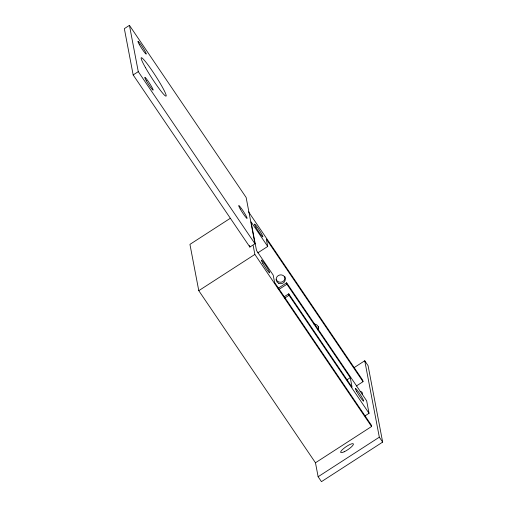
<?xml version="1.0" encoding="UTF-8"?>
<svg xmlns="http://www.w3.org/2000/svg" width="507" height="507" viewBox="0 0 507 507"><rect width="100%" height="100%" fill="white"/><g stroke="black" fill="none" stroke-linecap="round" stroke-linejoin="round"><path stroke-width="0.76" d="M129.437 25.35L124.342 28.646L133.17 74.941L249.869 247.042L254.964 243.747L246.136 197.451L129.437 25.35L138.272 71.645L254.964 243.747M133.17 74.941L138.272 71.645M230.197 218.359L189.941 244.374L198.776 290.669L315.468 462.771L318.13 476.732L321.463 481.65L382.658 442.104L368.082 365.68L364.748 360.762L354.108 367.638M198.776 290.669L254.869 254.419L253.183 245.597M257.79 252.866L267.721 246.446L266.321 239.095L363.012 381.695L356.389 385.973M278.026 288.35L286.639 282.786L366.656 400.796L369.039 413.294L365.046 415.873M278.97 289.389L286.918 284.256L286.639 282.786M284.085 296.817L288.743 293.807L352.086 387.234L350.267 377.683L286.918 284.256M284.364 298.287L289.022 295.277L288.743 293.807M346.953 379.825L350.267 377.683M315.468 462.771L371.561 426.52L371.282 425.05L274.591 282.45L273.191 275.105L256.517 250.515L251.054 221.857L267.721 246.446M318.13 476.732L379.325 437.186L364.748 360.762M248.538 211.812L362.733 380.225L363.012 381.695M289.022 295.277L369.039 413.294M379.325 437.186L382.658 442.104M254.869 254.419L371.561 426.52M249.571 245.496L249.869 247.042M360.052 391.493A27.448 6.211 -34.1 0 1 362.156 394.269M284.801 276.378A4.576 4.436 -10.8 0 1 281.879 282.012A4.576 4.436 -10.8 0 1 276.112 279.243M313.827 324.024A4.576 4.436 -10.8 0 1 318.155 330.412M318.358 326.685A4.576 4.436 -10.8 0 1 317.876 328.942M262.854 263.437A7.624 0.722 57.1 0 0 269.673 272.893A7.624 0.722 57.1 0 0 264.141 263.12A7.624 0.722 57.1 0 0 262.854 263.437M356.814 391.702A7.624 0.722 57.1 0 0 363.627 401.164A7.624 0.722 57.1 0 0 358.094 391.385A7.624 0.722 57.1 0 0 356.814 391.702M255.991 227.428A7.624 0.722 57.1 0 0 262.803 236.889A7.624 0.722 57.1 0 0 257.271 227.111A7.624 0.722 57.1 0 0 255.991 227.428M278.673 283.267A4.576 4.436 -10.8 0 0 285.302 278.983A4.576 4.436 -10.8 0 0 278.235 275.593A4.576 4.436 -10.8 0 0 278.673 283.267M344.164 451.794A7.624 1.724 -34.1 0 0 353.423 444.018A7.624 1.724 -34.1 0 0 343.556 448.606A7.624 1.724 -34.1 0 0 344.164 451.794M145.553 67.754A22.872 2.167 57.1 0 0 165.998 96.134A22.872 2.167 57.1 0 0 149.4 66.804A22.872 2.167 57.1 0 0 145.553 67.754M139.393 44.654A7.624 0.722 57.1 0 0 146.206 54.116A7.624 0.722 57.1 0 0 140.673 44.337A7.624 0.722 57.1 0 0 139.393 44.654M240.217 208.935A7.624 0.722 57.1 0 0 247.029 218.39A7.624 0.722 57.1 0 0 241.497 208.611A7.624 0.722 57.1 0 0 240.217 208.935M146.257 80.664A7.624 0.722 57.1 0 0 153.076 90.126A7.624 0.722 57.1 0 0 147.543 80.347A7.624 0.722 57.1 0 0 146.257 80.664"/></g></svg>
